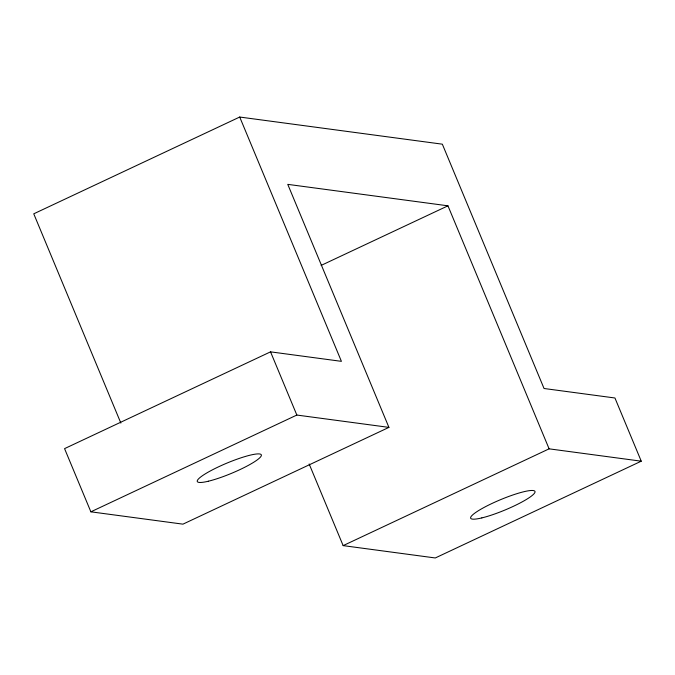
<?xml version="1.0" encoding="UTF-8"?>
<svg xmlns="http://www.w3.org/2000/svg" width="675" height="675" viewBox="0 0 675 675"><rect width="100%" height="100%" fill="white"/><g stroke="black" fill="none" stroke-linecap="round" stroke-linejoin="round"><path stroke-width="1.01" d="M309.15 463.961L343.145 545.619L435.282 557.963L641.25 461.185L614.942 397.988L544.042 388.496L442.344 144.18L239.718 117.037L33.75 213.815L120.859 423.082M321.131 265.41L447.955 205.816L549.112 448.841L641.25 461.185M239.718 117.037L341.415 361.344L270.54 351.852L64.564 448.63L90.872 511.819L182.95 524.154L388.927 427.385L287.761 184.359L447.955 205.816M90.872 511.819L296.84 415.049L388.927 427.385M343.145 545.619L549.112 448.841M270.54 351.852L296.84 415.049M481.823 517.911A34.83 5.628 -22.6 0 0 534.49 493.172A34.83 5.628 -22.6 0 0 492.134 503.398A34.83 5.628 -22.6 0 0 481.823 517.911M208.389 481.216A34.678 5.603 -22.6 0 0 260.837 456.578A34.678 5.603 -22.6 0 0 218.666 466.763A34.678 5.603 -22.6 0 0 208.389 481.216"/></g></svg>
